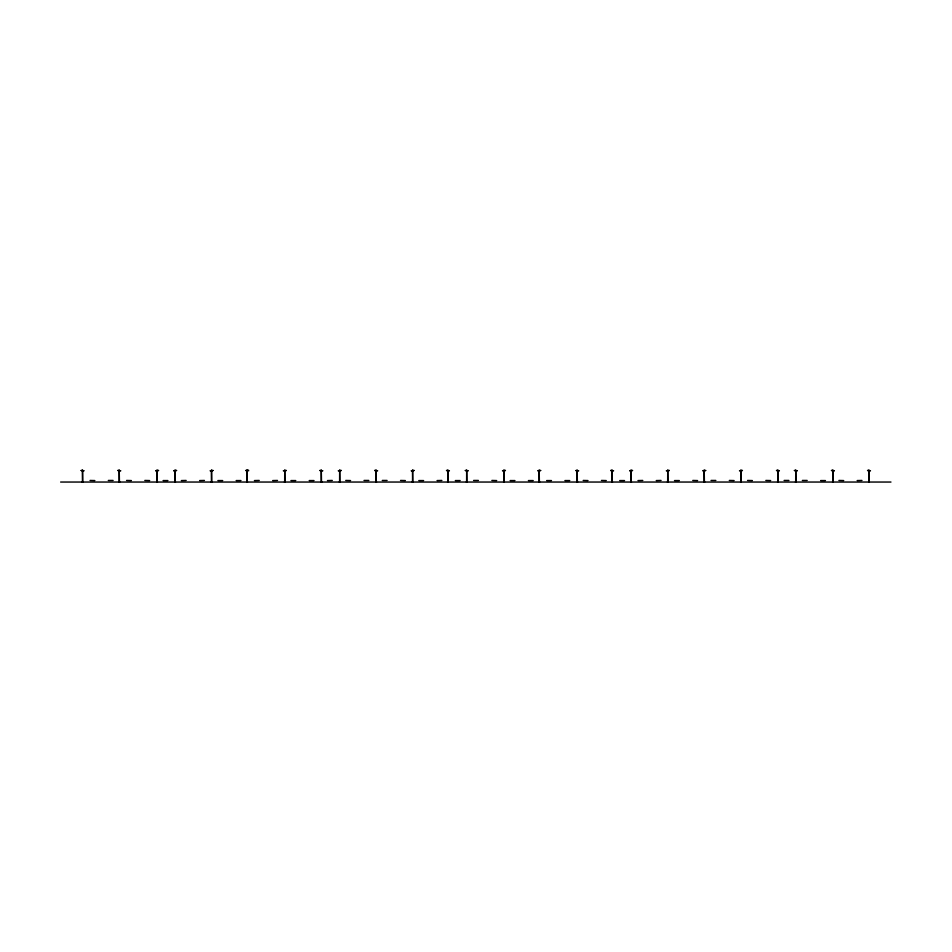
<?xml version="1.0" encoding="UTF-8"?>
<svg xmlns="http://www.w3.org/2000/svg" width="952" height="952" viewBox="0 0 952 952"><rect width="100%" height="100%" fill="white"/><g stroke="black" fill="none" stroke-linecap="round" stroke-linejoin="round"><path stroke-width="1.43" d="M82.455 481.926L82.515 469.955L82.729 481.926M119.167 481.926L119.226 469.955L119.44 481.926M156.961 481.926L157.02 469.955L157.235 481.926M174.978 481.926L175.037 469.955L175.251 481.926M211.451 481.926L211.511 469.955L211.725 481.926M247.02 481.926L247.08 469.955L247.294 481.926M284.672 481.926L284.731 469.955L284.945 481.926M321.229 481.926L321.288 469.955L321.502 481.926M339.602 481.926L339.662 469.955L339.876 481.926M376.028 481.926L376.088 469.955L376.302 481.926M412.525 481.926L412.585 469.955L412.799 481.926M447.809 481.926L447.868 469.955L448.083 481.926M466.611 481.926L466.67 469.955L466.885 481.926M503.834 481.926L503.894 469.955L504.108 481.926M539.118 481.926L539.177 469.955L539.391 481.926M577.09 481.926L577.15 469.955L577.364 481.926M611.981 481.926L612.041 469.955L612.255 481.926M630.974 481.926L631.033 469.955L631.247 481.926M667.661 481.926L667.721 469.955L667.935 481.926M704.123 481.926L704.194 469.955L704.409 481.926M740.834 481.926L740.894 469.955L741.108 481.926M777.796 481.926L777.855 469.955L778.07 481.926M795.682 481.926L795.741 469.955L795.955 481.926M832.786 481.926L832.845 469.955L833.059 481.926M868.867 481.926L868.926 469.955L869.14 481.926M81.11 470.443L84.074 470.776L81.229 470.526M117.822 470.443L120.785 470.776L117.941 470.526M158.579 470.443L155.616 470.776L158.46 470.562M176.596 470.443L173.633 470.776L176.477 470.526M213.07 470.443L210.095 470.776L212.879 470.585M286.112 470.585L283.327 470.776L286.29 470.443M319.884 470.443L322.847 470.776L320.003 470.585M341.221 470.443L338.257 470.776L341.113 470.562M374.683 470.443L377.647 470.776L374.79 470.526M414.144 470.443L411.181 470.776L413.965 470.526M446.464 470.443L449.427 470.776L446.643 470.585M465.266 470.443L468.229 470.776L465.445 470.585M505.452 470.443L502.489 470.776L505.333 470.526M540.736 470.443L537.773 470.776L540.558 470.585M610.637 470.443L613.6 470.776L610.815 470.562M632.592 470.443L629.629 470.776L632.414 470.585M669.28 470.443L666.317 470.776L669.173 470.585M705.563 470.585L702.778 470.776L705.753 470.443M742.453 470.443L739.49 470.776L742.274 470.585M776.451 470.443L779.414 470.776L776.63 470.562M794.337 470.443L797.3 470.776L794.515 470.585M831.441 470.443L834.404 470.776L831.548 470.526M867.522 470.443L870.485 470.776L867.7 470.562M245.854 470.585L248.543 470.169L248.639 470.776L245.878 470.443M575.924 470.562L578.709 470.776L575.924 470.585M60.63 482.045L890.965 482.045M869.39 482.033L868.617 482.033M861.976 480.439L857.145 480.558M843.71 480.558L838.879 480.439M833.309 482.033L832.536 482.033M825.443 480.558L820.612 480.558M807.189 480.439L802.346 480.439M796.205 482.033L795.432 482.033M788.922 480.439L784.091 480.439M778.319 482.033L777.546 482.033M770.656 480.558L765.824 480.439M752.389 480.558L747.558 480.439M741.346 482.033L740.585 482.033M734.123 480.558L729.292 480.439M715.856 480.439L711.025 480.439M704.647 482.033L703.885 482.033M697.59 480.558L692.758 480.439M679.335 480.558L674.492 480.558M668.185 482.033L667.412 482.033M661.069 480.439L656.237 480.558M642.802 480.439L637.971 480.558M631.497 482.033L630.724 482.033M624.536 480.558L619.704 480.558M612.505 482.033L611.731 482.033M606.269 480.558L601.438 480.439M588.003 480.558L583.171 480.439M577.614 482.033L576.852 482.033M569.736 480.558L564.905 480.558M551.47 480.558L546.638 480.558M539.641 482.033L538.868 482.033M533.215 480.558L528.384 480.558M514.949 480.558L510.117 480.558M504.346 482.033L503.584 482.033M496.682 480.558L491.851 480.439M478.416 480.439L473.584 480.439M467.135 482.033L466.361 482.033M460.149 480.558L455.318 480.558M448.332 482.033L447.559 482.033M441.883 480.439L437.051 480.558M423.616 480.558L418.785 480.558M413.049 482.033L412.287 482.033M405.362 480.558L400.53 480.439M387.095 480.439L382.264 480.439M376.54 482.033L375.778 482.033M368.829 480.439L363.997 480.439M350.562 480.558L345.731 480.439M340.126 482.033L339.352 482.033M332.296 480.439L327.464 480.558M321.752 482.033L320.991 482.033M314.029 480.558L309.198 480.558M295.763 480.558L290.931 480.558M285.183 482.033L284.422 482.033M277.508 480.439L272.665 480.558M259.241 480.439L254.41 480.558M247.532 482.033L246.77 482.033M240.975 480.558L236.144 480.558M222.708 480.558L217.877 480.558M211.963 482.033L211.201 482.033M204.442 480.439L199.611 480.558M186.175 480.439L181.344 480.558M175.489 482.033L174.728 482.033M167.909 480.558L163.078 480.558M157.485 482.033L156.711 482.033M149.654 480.558L144.811 480.439M131.388 480.558L126.556 480.439M119.69 482.033L118.929 482.033M113.121 480.439L108.29 480.439M94.855 480.558L90.023 480.439M82.979 482.033L82.205 482.033"/></g></svg>
